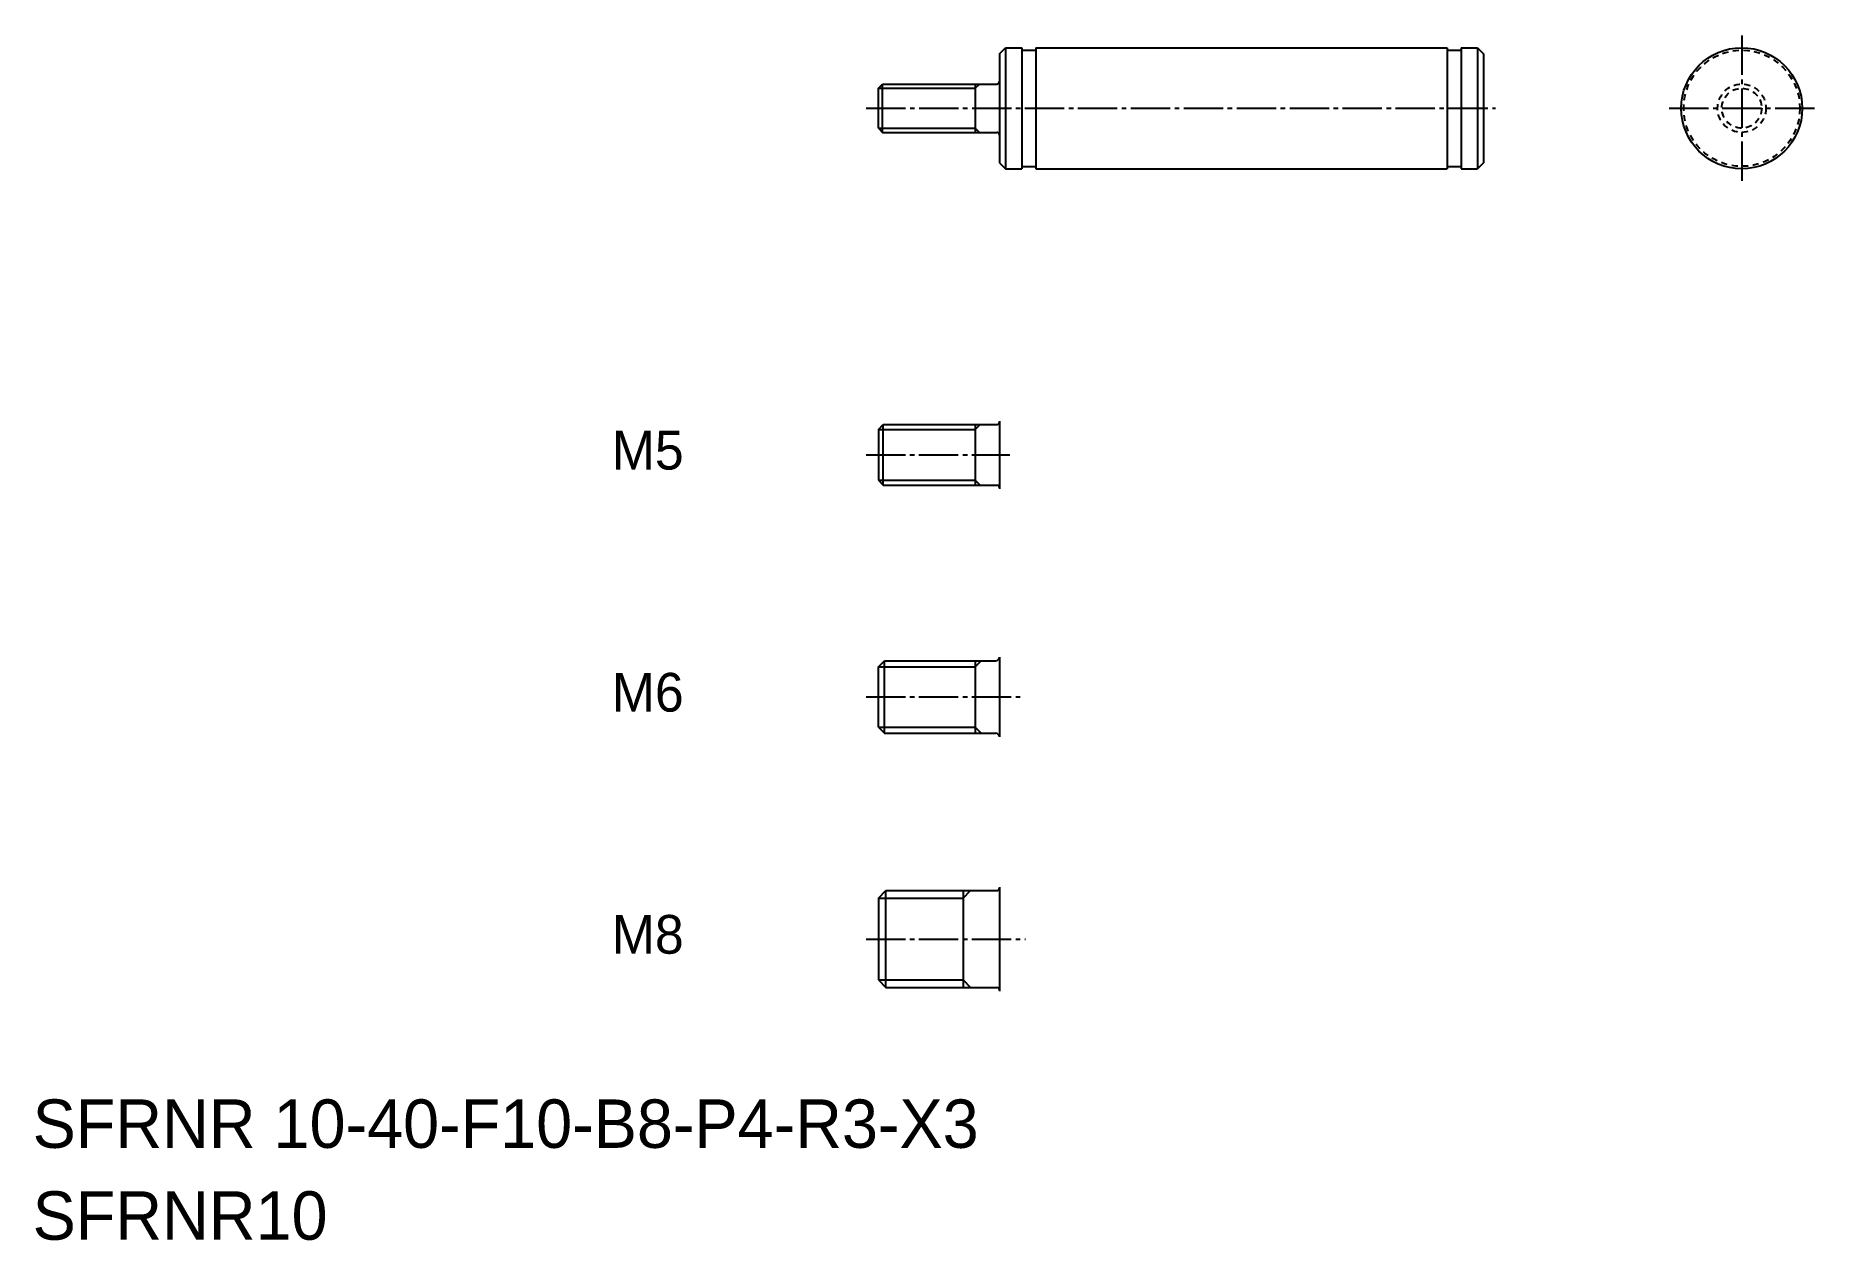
# Model space of a CAD drawing. Extents: x 10 to 157, y -5 to 94.
import ezdxf

# ---------------------------------------------------------------- set-up
doc = ezdxf.new("R2010")
doc.units = 0
doc.header["$LTSCALE"] = 0.25
doc.linetypes.add('CENTER', pattern=[17.5, 13, -1.5, 1.5, -1.5])
doc.linetypes.add('DASHED', pattern=[3.5, 2, -1.5])
doc.layers.get('0').update_dxf_attribs({"linetype": 'CONTINUOUS'})
doc.layers.add('CENTER', color=1, linetype='CENTER')

msp = doc.modelspace()

# ---------------------------------------------------------------- linework, layer by layer
at = {"color": 7, "linetype": 'CONTINUOUS'}
for p, q in [((89.89, 92.98), (90.39, 93.48)), ((89.89, 92.98), (89.89, 83.98)), ((90.39, 93.48), (90.39, 83.48)), ((90.39, 93.48), (91.74, 93.48)), ((91.74, 93.48), (91.74, 83.48)), ((91.74, 93.28), (92.89, 93.28)), ((92.89, 93.48), (92.89, 83.48)), ((92.89, 93.48), (126.89, 93.48)), ((126.89, 93.48), (126.89, 83.48)), ((126.89, 93.28), (128.04, 93.28)), ((128.04, 93.48), (128.04, 83.48)), ((128.04, 93.48), (129.39, 93.48)), ((129.39, 93.48), (129.89, 92.98)), ((129.39, 93.48), (129.39, 83.48)), ((129.89, 92.98), (129.89, 83.98)), ((79.89, 90.13), (80.24, 90.48)), ((80.24, 86.48), (80.24, 90.48)), ((80.24, 90.48), (89.69, 90.48)), ((87.89, 90.48), (87.89, 86.48)), ((79.89, 86.83), (80.24, 86.48)), ((80.24, 86.48), (89.69, 86.48)), ((89.89, 83.98), (90.39, 83.48)), ((129.89, 83.98), (129.39, 83.48)), ((90.39, 83.48), (91.74, 83.48)), ((91.74, 83.68), (92.89, 83.68)), ((92.89, 83.48), (126.89, 83.48)), ((126.89, 83.68), (128.04, 83.68)), ((128.04, 83.48), (129.39, 83.48)), ((79.89, 61.94), (80.29, 62.34)), ((80.29, 57.34), (80.29, 62.34)), ((80.29, 62.34), (89.69, 62.34)), ((87.89, 62.34), (87.89, 57.34)), ((79.89, 57.74), (80.29, 57.34)), ((80.29, 57.34), (89.69, 57.34)), ((79.89, 42.34), (80.39, 42.84)), ((80.39, 36.84), (80.39, 42.84)), ((80.39, 42.84), (89.59, 42.84)), ((87.89, 42.84), (87.89, 36.84)), ((79.89, 37.34), (80.39, 36.84)), ((80.39, 36.84), (89.59, 36.84)), ((79.89, 23.21), (80.51, 23.84)), ((80.51, 15.84), (80.51, 23.84)), ((80.51, 23.84), (89.69, 23.84)), ((86.89, 23.84), (86.89, 15.84)), ((79.89, 16.46), (80.51, 15.84)), ((80.51, 15.84), (89.69, 15.84))]:
    msp.add_line(p, q, dxfattribs=at)
for p, q in [((79.89, 86.83), (79.89, 90.13)), ((129.89, 90.73), (129.89, 90.73)), ((129.89, 88.48), (129.89, 88.48)), ((79.89, 61.94), (79.89, 57.74)), ((89.89, 62.64), (89.89, 57.04)), ((89.89, 43.14), (89.89, 36.54)), ((79.89, 37.34), (79.89, 42.34)), ((79.89, 23.21), (79.89, 16.46))]:
    msp.add_line(p, q)
at = {"color": 3, "linetype": 'CONTINUOUS'}
for p, q in [((79.89, 90.13), (87.89, 90.13)), ((87.89, 90.13), (88.24, 90.48)), ((79.89, 86.83), (87.89, 86.83)), ((87.89, 86.83), (88.24, 86.48)), ((79.89, 61.94), (87.89, 61.94)), ((87.89, 61.94), (88.29, 62.34)), ((79.89, 57.74), (87.89, 57.74)), ((87.89, 57.74), (88.29, 57.34)), ((87.89, 42.34), (88.39, 42.84)), ((79.89, 42.34), (87.89, 42.34)), ((79.89, 37.34), (87.89, 37.34)), ((87.89, 37.34), (88.39, 36.84)), ((86.89, 23.21), (87.51, 23.84)), ((79.89, 23.21), (86.89, 23.21)), ((79.89, 16.46), (86.89, 16.46)), ((86.89, 16.46), (87.51, 15.84))]:
    msp.add_line(p, q, dxfattribs=at)
at = {"color": 7}
msp.add_line((89.89, 24.14), (89.89, 15.54), dxfattribs=at)
at = {"color": 7, "linetype": 'CONTINUOUS'}
msp.add_circle((151.24, 88.48), 5, dxfattribs=at)
at = {"color": 3, "linetype": 'DASHED'}
for radius in [4.8, 2, 1.65]:
    msp.add_circle((151.24, 88.48), radius, dxfattribs=at)
at = {"color": 7, "linetype": 'CONTINUOUS'}
for centre, radius, start, end in [((89.69, 90.68), 0.2, 270, 0), ((89.69, 86.28), 0.2, 0, 90), ((89.69, 62.54), 0.2, 270, 0), ((89.69, 57.14), 0.2, 0, 90), ((89.59, 43.14), 0.3, 270, 0), ((89.59, 36.54), 0.3, 0, 90)]:
    msp.add_arc(centre, radius, start, end, dxfattribs=at)
for centre, start, end in [((89.69, 24.04), 270, 0), ((89.69, 15.64), 0, 90)]:
    msp.add_arc(centre, 0.2, start, end)
at = {"layer": 'CENTER', "color": 1, "linetype": 'CENTER'}
for p, q in [((151.24, 94.48), (151.24, 82.48)), ((78.88, 88.48), (130.89, 88.48)), ((145.24, 88.48), (157.24, 88.48)), ((78.87, 59.84), (90.75, 59.84)), ((78.87, 39.84), (91.91, 39.84)), ((78.87, 19.84), (92.06, 19.84))]:
    msp.add_line(p, q, dxfattribs=at)

# ---------------------------------------------------------------- texts
at = {"color": 7, "linetype": 'CONTINUOUS'}
for s, height, p in [('M5', 3.2, (57.86, 58.63)), ('M6', 3.2, (57.86, 38.63)), ('M8', 3.2, (57.86, 18.63)), ('SFRNR 10-40-F10-B8-P4-R3-X3', 4, (10, 2.59)), ('SFRNR10', 4, (10, -5))]:
    msp.add_text(s, height=height, dxfattribs=at).set_placement(p)

doc.saveas('drawing.dxf')
